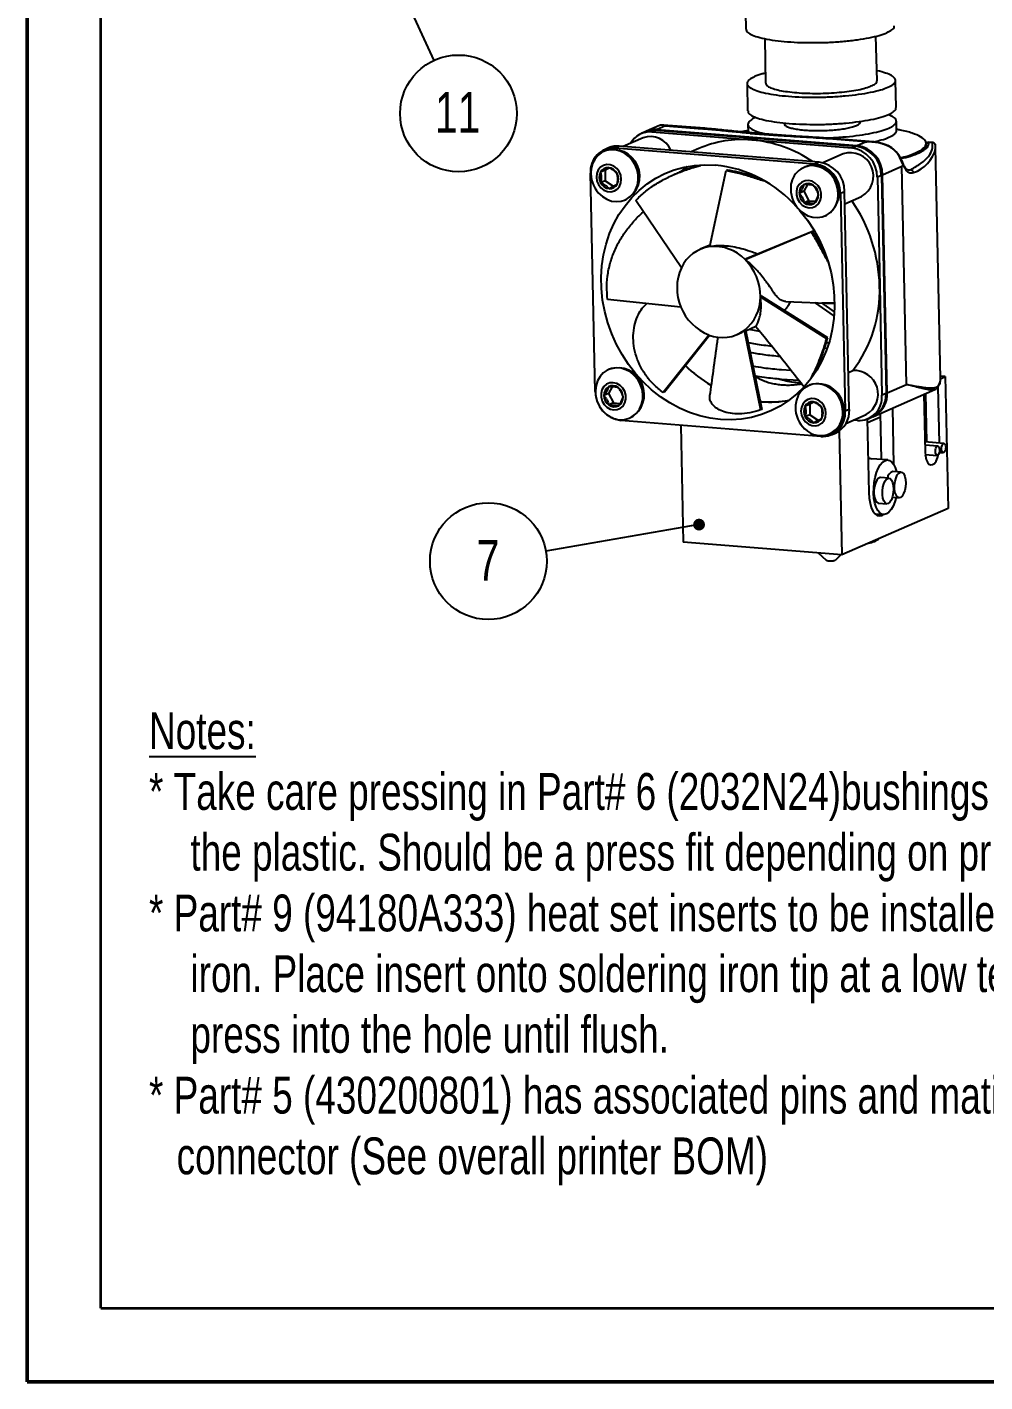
# Model space of a CAD drawing. Header units: millimetres. Extents: x 0 to 279, y 0 to 216.
# Drawn here: x 0 to 82.6, y 0 to 116.7 of the extents above; entities that cross this region are included whole.
import ezdxf

# ---------------------------------------------------------------- set-up
doc = ezdxf.new("R2010")
doc.units = ezdxf.units.MM
doc.layers.add('PAGE_BORDER', color=7, linetype='Continuous')
doc.layers.add('TITLE_BLOCK_BORDER', color=7, linetype='Continuous')
doc.styles.add('SLDTEXTSTYLE0', font='TXT', dxfattribs={"width": 0.75})
doc.dimstyles.new('SLDDIMSTYLE0', dxfattribs={"dimtxt": 0.18, "dimasz": 1.016, "dimexe": 0, "dimexo": 0.0625, "dimgap": 0, "dimtad": 0, "dimtih": 1, "dimtoh": 1, "dimdec": 0, "dimrnd": 1e-09, "dimzin": 0, "dimdsep": 46, "dimtxsty": 'Standard', "dimblk1": 'DOT', "dimblk2": 'DOT', "dimsah": 1, "dimcen": 0.09, "dimadec": 0, "dimazin": 0, "dimtfac": 1.016, "dimtdec": 0, "dimtofl": 0, "dimtmove": 0, "dimatfit": 3, "dimldrblk": 'DOT', "dimfxl": 1, "dimfrac": 2, "dimtolj": 1, "dimtzin": 0, "dimarcsym": 0})
doc.dimstyles.new('SLDDIMSTYLE1', dxfattribs={"dimtxt": 0.18, "dimasz": 3.302, "dimexe": 0, "dimexo": 0.0625, "dimgap": 0, "dimtad": 0, "dimtih": 1, "dimtoh": 1, "dimdec": 0, "dimrnd": 1e-09, "dimzin": 0, "dimdsep": 46, "dimtxsty": 'Standard', "dimsah": 1, "dimcen": 0.09, "dimadec": 0, "dimazin": 0, "dimtfac": 3.302, "dimtdec": 0, "dimtofl": 0, "dimtmove": 0, "dimatfit": 3, "dimfxl": 1, "dimfrac": 2, "dimtolj": 1, "dimtzin": 0, "dimarcsym": 0})

# ---------------------------------------------------------------- blocks, each defined once
blk = doc.blocks.new('SW_NOTE_51')
at = {"layer": 'TITLE_BLOCK_BORDER', "color": 0, "char_height": 3.175, "attachment_point": 1, "style": 'SLDTEXTSTYLE0'}
for s, insert in [('\\LNotes:', (0, 4.09)), ('* Take care pressing in Part# 6 (2032N24)bushings to avoid cracking', (0, -1.14)), ('the plastic. Should be a press fit depending on printed tolerance.', (3.57, -6.37)), ('* Part# 9 (94180A333) heat set inserts to be installed with a soldering', (0, -11.61)), ('iron. Place insert onto soldering iron tip at a low temp and slowely', (3.57, -16.84)), ('press into the hole until flush.', (3.57, -22.07)), ('* Part# 5 (430200801) has associated pins and mating', (0, -27.31)), ('connector (See overall printer BOM)', (2.38, -32.54))]:
    blk.add_mtext(s, dxfattribs=dict(at, insert=insert))
blk = doc.blocks.new('SW_NOTE_58')
at = {"layer": 'TITLE_BLOCK_BORDER', "color": 0}
blk.add_circle((2.11, -4.57), 5.03, dxfattribs=at)
at = {"layer": 'TITLE_BLOCK_BORDER', "color": 0, "insert": (2.04, -2.74), "char_height": 3.5, "attachment_point": 2, "style": 'SLDTEXTSTYLE0'}
blk.add_mtext('11', dxfattribs=at)
blk = doc.blocks.new('SW_NOTE_59')
at = {"layer": 'TITLE_BLOCK_BORDER', "color": 0}
blk.add_circle((-4.96, -0.86), 5.03, dxfattribs=at)
at = {"layer": 'TITLE_BLOCK_BORDER', "color": 0, "insert": (-4.99, 0.96), "char_height": 3.5, "attachment_point": 2, "style": 'SLDTEXTSTYLE0'}
blk.add_mtext('7', dxfattribs=at)
blk = doc.blocks.new('_DOT')
at = {"color": 0, "linetype": 'ByBlock', "lineweight": -2}
blk.add_line((-0.5, 0), (-1, 0), dxfattribs=at)
at = {"color": 0, "linetype": 'ByBlock', "const_width": 0.5}
blk.add_lwpolyline([(-0.25, 0, 1), (0.25, 0, 1)], format="xyb", close=True, dxfattribs=at)

msp = doc.modelspace()

# ---------------------------------------------------------------- linework, layer by layer
at = {"color": 7, "linetype": 'Continuous', "lineweight": 50}
for q in [(0, 215.9), (279.4, 0)]:
    msp.add_line((0, 0), q, dxfattribs=at)
at = {"color": 7, "linetype": 'Continuous', "lineweight": 25}
for p, q in [((61.9, 119.46), (61.96, 116.56)), ((63.58, 115.73), (63.66, 111.9)), ((73.26, 112.1), (73.17, 115.94)), ((74.91, 109.79), (74.86, 112.13)), ((62.06, 111.86), (62.11, 109.51)), ((71.81, 108.55), (71.81, 108.6)), ((74.95, 107.83), (74.93, 108.61)), ((53.29, 107.7), (52.93, 107.55)), ((53.42, 107.76), (53.25, 107.65)), ((53.39, 107.75), (53.34, 107.72)), ((54.52, 108.24), (53.39, 107.75)), ((54.2, 107.85), (53.84, 107.7)), ((53.84, 107.7), (62.46, 107.01)), ((54.2, 107.85), (71.43, 106.48)), ((55.03, 108.21), (54.3, 107.9)), ((54.3, 107.9), (71.54, 106.52)), ((58.43, 108.01), (54.83, 108.29)), ((55.03, 108.21), (58.18, 107.96)), ((58.42, 107.98), (58.45, 107.99)), ((62.14, 107.81), (61.52, 107.7)), ((62.13, 108.34), (62.15, 107.64)), ((62.32, 107.57), (64.73, 107.38)), ((65, 107.42), (62.54, 107.62)), ((64.97, 107.4), (65.05, 107.41)), ((65.25, 108.47), (65.25, 108.41)), ((50.12, 106.32), (49.77, 106.16)), ((51.03, 106.47), (50.68, 106.31)), ((50.68, 106.31), (67.91, 104.94)), ((59.65, 105.78), (51.03, 106.47)), ((53.09, 107.18), (51.39, 106.44)), ((57.91, 106.26), (57.24, 105.97)), ((62.46, 107.01), (71.08, 106.32)), ((72.27, 106.84), (69.11, 107.09)), ((72.95, 106.85), (69.34, 107.13)), ((71.08, 106.32), (71.43, 106.48)), ((71.54, 106.52), (72.27, 106.84)), ((73.45, 106.76), (73, 106.84)), ((73.58, 106.73), (73.45, 106.76)), ((77.5, 106.47), (77.49, 106.71)), ((78.05, 106.77), (77.72, 106.79)), ((77.72, 106.79), (77.74, 106.79)), ((78.07, 106.77), (77.74, 106.8)), ((78.05, 106.77), (78.07, 106.77)), ((78.31, 106.27), (78.29, 106.54)), ((78.74, 86.45), (78.31, 106.34)), ((49.81, 106.05), (49.73, 106.02)), ((68.27, 105.09), (59.65, 105.78)), ((68.27, 105.09), (67.91, 104.94)), ((70.33, 105.81), (68.58, 105.04)), ((75.51, 104.85), (75.23, 105.5)), ((77.4, 106.21), (77.34, 106.16)), ((48.97, 85.34), (48.57, 104.14)), ((49.82, 104.4), (49.42, 104.22)), ((50.17, 104.59), (49.82, 104.4)), ((49.82, 104.4), (49.84, 103.49)), ((55.87, 104.06), (55.75, 104.01)), ((56.41, 104.32), (56.91, 104.71)), ((58.86, 97.81), (60.27, 104.37)), ((60.38, 104.41), (60.27, 104.37)), ((60.39, 104.41), (60.38, 104.41)), ((62.17, 104.17), (62.21, 103.98)), ((67.05, 104.68), (66.96, 104.64)), ((73.64, 103.95), (73.29, 103.8)), ((73.64, 103.95), (74.04, 85.16)), ((73.74, 104), (75.41, 104.73)), ((74.14, 85.21), (73.74, 104)), ((75.51, 104.84), (75.41, 104.73)), ((75.8, 85.94), (75.41, 104.73)), ((75.52, 104.95), (75.52, 104.95)), ((49.84, 103.49), (49.44, 103.32)), ((49.84, 103.49), (50.57, 102.98)), ((67.26, 103.15), (66.96, 102.58)), ((73.29, 103.8), (73.49, 94.41)), ((51.55, 101.84), (51.64, 101.87)), ((56.4, 95.98), (52.46, 101.79)), ((66.96, 102.58), (66.55, 102.4)), ((66.96, 102.58), (67.39, 101.76)), ((67.39, 101.76), (66.99, 101.59)), ((67.39, 101.76), (67.94, 101.72)), ((70.12, 102.42), (70.47, 102.57)), ((70.12, 102.42), (70.52, 83.63)), ((70.67, 93.18), (70.47, 102.57)), ((70.49, 101.51), (71.93, 102.14)), ((68.79, 100.46), (68.88, 100.5)), ((67.71, 99.1), (67.81, 99.25)), ((61.89, 96.7), (67.59, 99.08)), ((67.7, 99.12), (61.99, 96.75)), ((67.7, 99.12), (67.59, 99.08)), ((67.7, 99.12), (67.7, 99.12)), ((68.02, 98.82), (67.87, 98.82)), ((58.65, 97.85), (58.01, 97.58)), ((58.88, 97.94), (58.65, 97.85)), ((68.33, 98.04), (68.42, 98.04)), ((68.48, 97.88), (68.41, 97.88)), ((61.89, 96.7), (61.99, 96.75)), ((63.21, 93.49), (63.31, 93.54)), ((63.21, 93.49), (68.9, 89.9)), ((69.01, 89.94), (63.31, 93.54)), ((73.49, 94.41), (73.68, 85.01)), ((56.36, 92.6), (50.03, 93.27)), ((65.41, 93.09), (69.58, 92.92)), ((67.87, 92.99), (69.56, 91.81)), ((68.47, 92.97), (69.58, 92.19)), ((69.58, 92.98), (68.5, 92.95)), ((70.87, 83.78), (70.67, 93.18)), ((58.78, 90.2), (54.82, 85.24)), ((54.93, 85.29), (58.83, 90.18)), ((61.22, 90.25), (61.36, 90.31)), ((61.82, 90.6), (61.93, 90.64)), ((61.82, 90.6), (63.22, 83.74)), ((61.93, 90.64), (63.32, 83.79)), ((61.94, 90.56), (62.82, 90.95)), ((62.22, 90.69), (63.14, 90.53)), ((69.01, 89.94), (68.9, 89.9)), ((69.01, 89.94), (69.01, 89.94)), ((68.95, 89.05), (68.73, 89.04)), ((69.1, 89.46), (68.9, 89.6)), ((64.93, 88.36), (64.89, 88.38)), ((68.45, 87.96), (68.32, 87.96)), ((68.48, 88.25), (68.59, 88.25)), ((50.21, 87.26), (50.12, 87.22)), ((65.87, 87.14), (65.02, 87.19)), ((65.04, 86.4), (66.52, 86.32)), ((67.99, 87.08), (67.93, 87.08)), ((70.8, 86.97), (71.19, 87.13)), ((79.14, 86.61), (78.73, 86.64)), ((78.74, 86.43), (79.14, 86.61)), ((79.14, 86.61), (79.38, 75.26)), ((50.42, 85.73), (50.12, 85.16)), ((54.93, 85.29), (54.82, 85.24)), ((67.45, 85.89), (67.36, 85.85)), ((72.95, 83.18), (78.24, 85.49)), ((74.14, 85.21), (75.8, 85.94)), ((78.64, 80.88), (78.53, 85.72)), ((50.12, 85.16), (49.71, 84.98)), ((50.12, 85.16), (50.55, 84.35)), ((50.55, 84.35), (50.15, 84.17)), ((50.55, 84.35), (51.1, 84.3)), ((63.3, 84.46), (63.19, 84.47)), ((67.46, 84.23), (67.05, 84.05)), ((67.81, 84.42), (67.46, 84.23)), ((67.46, 84.23), (67.48, 83.33)), ((74.04, 85.16), (73.68, 85.01)), ((77.3, 85.09), (77.41, 80.13)), ((77.38, 84.82), (77.31, 84.91)), ((77.31, 84.79), (77.38, 84.82)), ((77.46, 81.02), (77.38, 84.82)), ((77.56, 80.97), (77.47, 85.16)), ((51.95, 83.04), (52.04, 83.08)), ((63.32, 83.79), (63.22, 83.74)), ((67.48, 83.33), (67.07, 83.15)), ((67.48, 83.33), (68.21, 82.82)), ((70.87, 83.78), (70.52, 83.63)), ((70.58, 82.58), (72.33, 83.35)), ((72.42, 82.95), (72.55, 76.62)), ((72.43, 82.66), (73.56, 83.15)), ((72.49, 82.98), (72.84, 83.14)), ((72.89, 83.16), (73.18, 83.3)), ((73.64, 79.47), (73.55, 83.45)), ((74.72, 79), (74.62, 83.91)), ((68.41, 81.45), (51.17, 82.82)), ((56.35, 82.41), (56.56, 72.35)), ((69.19, 81.67), (69.27, 81.71)), ((69.32, 81.6), (69.67, 81.75)), ((70, 81.93), (70.22, 71.26)), ((71.58, 82.83), (71.22, 82.86)), ((77.38, 81.33), (77.46, 81.02)), ((79.03, 80.85), (77.39, 80.98)), ((78.5, 80.62), (77.4, 80.71)), ((74.19, 79.43), (72.76, 79.54)), ((77.42, 79.91), (78.44, 79.82)), ((77.44, 79.8), (77.47, 79.9)), ((78.63, 80.08), (78.97, 80.06)), ((75.34, 78.37), (74.62, 78.43)), ((74.29, 77.85), (73.57, 77.91)), ((74.58, 76.23), (75.16, 76.18)), ((79.38, 75.26), (70.22, 71.26)), ((73.11, 74.78), (73.82, 74.72)), ((73.39, 75.72), (74.11, 75.66)), ((70.22, 71.26), (56.56, 72.35)), ((68.2, 71.42), (68.89, 70.79)), ((69.67, 70.81), (70.13, 71.27))]:
    msp.add_line(p, q, dxfattribs=at)
at = {"color": 8, "linetype": 'Continuous', "lineweight": 25}
for p, q in [((58.18, 107.96), (58.42, 107.98)), ((58.45, 107.99), (58.5, 107.99)), ((62.15, 107.72), (61.93, 107.66)), ((62.56, 107.59), (62.32, 107.57)), ((64.73, 107.38), (64.97, 107.4)), ((69.35, 107.11), (69.11, 107.09)), ((75.86, 104.45), (76.17, 104.43))]:
    msp.add_line(p, q, dxfattribs=at)
at = {"color": 8, "linetype": 'Continuous', "lineweight": 25, "flags": 128}
msp.add_lwpolyline([(77.5, 106.47), (77.48, 106.35), (77.42, 106.22)], dxfattribs=at)
at = {"color": 7, "linetype": 'Continuous', "lineweight": 25, "flags": 128}
for points in [[(49.42, 102.27), (49.6, 102.12), (49.97, 101.89), (50.38, 101.74), (50.79, 101.69), (51.2, 101.72), (51.58, 101.85), (51.93, 102.06), (52.22, 102.35), (52.45, 102.7), (52.61, 103.1), (52.68, 103.54), (52.67, 103.99), (52.58, 104.44), (52.41, 104.87), (52.16, 105.26), (51.86, 105.59), (51.5, 105.86), (51.11, 106.05), (50.7, 106.15), (50.28, 106.16), (49.88, 106.08), (49.52, 105.91), (49.2, 105.66), (48.93, 105.33), (48.74, 104.96), (48.63, 104.54), (48.59, 104.15)], [(49.07, 103.8), (49.12, 103.46), (49.25, 103.15), (49.46, 102.88), (49.72, 102.68), (50.02, 102.56), (50.32, 102.54), (50.62, 102.61), (50.87, 102.77), (51.07, 103), (51.19, 103.3), (51.22, 103.62), (51.17, 103.96), (51.04, 104.27), (50.83, 104.54), (50.57, 104.74), (50.27, 104.86), (49.97, 104.89), (49.68, 104.81), (49.42, 104.65), (49.23, 104.42), (49.11, 104.12), (49.07, 103.8)], [(66.56, 100.98), (66.65, 100.88), (67.26, 100.09), (67.81, 99.25), (68.29, 98.37), (68.7, 97.45), (69.04, 96.51), (69.3, 95.54), (69.48, 94.56), (69.58, 93.57), (69.6, 92.59), (69.54, 91.61), (69.4, 90.66), (69.18, 89.73), (68.88, 88.83), (68.51, 87.98), (68.06, 87.17), (67.55, 86.42), (66.97, 85.73), (66.33, 85.1), (65.64, 84.54), (64.9, 84.06), (64.12, 83.66), (63.29, 83.34), (62.44, 83.1), (61.57, 82.95), (60.68, 82.89), (59.78, 82.92), (58.87, 83.03), (57.98, 83.24), (57.09, 83.53), (56.23, 83.9), (55.39, 84.35), (54.59, 84.88), (53.82, 85.48), (53.1, 86.15), (52.44, 86.89), (51.83, 87.67), (51.28, 88.51), (50.8, 89.39), (50.39, 90.31), (50.05, 91.26), (49.79, 92.22), (49.61, 93.2), (49.51, 94.19), (49.49, 95.17), (49.55, 96.15), (49.69, 97.1), (49.91, 98.03), (50.21, 98.93), (50.58, 99.78), (51.02, 100.59), (51.54, 101.34), (52.12, 102.04), (52.75, 102.66), (53.45, 103.22), (54.19, 103.7), (54.97, 104.11), (55.79, 104.43), (56.65, 104.66), (57.52, 104.81), (58.41, 104.87), (59.31, 104.84), (59.31, 104.84)], [(56.91, 104.71), (56.84, 104.66), (56.4, 104.31)], [(66.65, 100.89), (66.92, 100.68), (67.31, 100.47), (67.72, 100.35), (68.13, 100.31), (68.53, 100.37), (68.91, 100.52), (69.25, 100.75), (69.52, 101.06), (69.74, 101.42), (69.87, 101.83), (69.92, 102.27), (69.89, 102.73), (69.78, 103.17), (69.59, 103.59), (69.33, 103.97), (69.01, 104.29), (68.64, 104.54), (68.24, 104.7), (67.83, 104.78), (67.83, 104.78)], [(67.36, 103.51), (67.06, 103.49), (66.78, 103.37), (66.55, 103.17), (66.39, 102.9), (66.31, 102.59), (66.32, 102.25), (66.41, 101.93), (66.59, 101.63), (66.82, 101.39), (67.1, 101.23), (67.41, 101.16), (67.71, 101.18), (67.99, 101.3), (68.21, 101.5), (68.37, 101.77), (68.45, 102.08), (68.45, 102.42), (68.35, 102.75), (68.18, 103.04), (67.94, 103.28), (67.66, 103.44), (67.36, 103.51)], [(51.08, 82.9), (51.5, 82.92), (51.89, 83.02), (52.25, 83.21), (52.55, 83.48), (52.8, 83.82), (52.97, 84.21), (53.07, 84.63), (53.08, 85.08), (53.01, 85.54), (52.85, 85.97), (52.63, 86.37), (52.33, 86.72), (51.99, 87.01), (51.61, 87.21), (51.2, 87.34), (50.78, 87.37), (50.38, 87.31), (50, 87.16), (49.67, 86.93), (49.39, 86.63), (49.18, 86.26), (49.04, 85.85), (48.99, 85.41), (48.99, 85.36)], [(50.57, 83.74), (50.87, 83.77), (51.15, 83.88), (51.37, 84.08), (51.53, 84.35), (51.61, 84.67), (51.61, 85), (51.51, 85.33), (51.34, 85.62), (51.11, 85.86), (50.82, 86.02), (50.52, 86.09), (50.22, 86.07), (49.94, 85.95), (49.71, 85.75), (49.55, 85.48), (49.47, 85.17), (49.48, 84.84), (49.57, 84.51), (49.75, 84.21), (49.98, 83.98), (50.26, 83.82), (50.57, 83.74)], [(70.32, 83.6), (70.27, 84.05), (70.14, 84.49), (69.93, 84.9), (69.65, 85.26), (69.32, 85.57), (68.94, 85.8), (68.54, 85.94), (68.12, 86), (67.72, 85.96), (67.33, 85.83), (66.98, 85.62), (66.69, 85.34), (66.46, 84.99), (66.31, 84.58), (66.23, 84.15), (66.23, 83.99)], [(68.86, 83.46), (68.81, 83.79), (68.67, 84.11), (68.47, 84.37), (68.21, 84.58), (67.91, 84.69), (67.6, 84.72), (67.31, 84.65), (67.06, 84.49), (66.86, 84.25), (66.74, 83.96), (66.7, 83.63), (66.75, 83.3), (66.89, 82.98), (67.09, 82.71), (67.36, 82.51), (67.65, 82.39), (67.96, 82.37), (68.25, 82.44), (68.51, 82.6), (68.7, 82.84), (68.82, 83.13), (68.86, 83.46)], [(78.65, 80.3), (78.64, 80.14), (78.6, 80), (78.55, 79.89), (78.48, 79.83), (78.41, 79.83), (78.35, 79.89), (78.31, 80), (78.3, 80.15), (78.31, 80.3), (78.34, 80.45), (78.4, 80.55), (78.46, 80.61), (78.53, 80.61), (78.59, 80.55), (78.63, 80.44), (78.65, 80.3)], [(79.18, 80.53), (79.17, 80.38), (79.13, 80.23), (79.08, 80.12), (79.01, 80.06), (78.94, 80.06), (78.88, 80.12), (78.84, 80.23), (78.82, 80.38), (78.83, 80.53), (78.87, 80.68), (78.93, 80.79), (78.99, 80.85), (79.06, 80.85), (79.12, 80.79), (79.16, 80.68), (79.18, 80.53)], [(73.93, 79.37), (74.14, 79.43), (74.33, 79.39), (74.52, 79.27), (74.69, 79.06), (74.83, 78.78), (74.94, 78.43), (74.94, 78.41)], [(77.41, 80.13), (77.44, 79.78), (77.51, 79.48), (77.61, 79.24), (77.74, 79.07), (77.89, 79), (78.05, 79.03), (78.21, 79.14), (78.36, 79.34), (78.48, 79.62), (78.57, 79.93)], [(74.91, 76.2), (74.79, 75.81), (74.65, 75.45), (74.47, 75.15), (74.28, 74.92), (74.08, 74.78), (73.88, 74.72), (73.68, 74.76), (73.49, 74.88), (73.33, 75.09), (73.19, 75.37), (73.08, 75.72), (73, 76.12), (72.97, 76.56), (72.98, 77.02), (73.02, 77.48), (73.1, 77.93), (73.22, 78.34), (73.37, 78.7), (73.54, 79), (73.73, 79.23), (73.93, 79.37), (73.93, 79.37)], [(75.29, 76.21), (75.14, 76.18), (75.01, 76.26), (74.9, 76.42), (74.81, 76.66), (74.77, 76.96), (74.77, 77.28), (74.82, 77.61), (74.9, 77.9), (75.01, 78.14), (75.15, 78.3), (75.29, 78.37), (75.43, 78.35), (75.56, 78.23), (75.65, 78.02), (75.72, 77.75), (75.74, 77.44), (75.71, 77.11), (75.65, 76.8), (75.55, 76.53), (75.43, 76.32), (75.29, 76.21)], [(73.57, 77.91), (73.52, 77.91), (73.37, 77.84), (73.24, 77.68), (73.13, 77.44), (73.04, 77.14), (73, 76.82), (73, 76.5), (73.04, 76.2), (73.12, 75.96), (73.24, 75.8), (73.37, 75.72), (73.39, 75.72)], [(74.23, 75.69), (74.09, 75.66), (73.95, 75.74), (73.84, 75.9), (73.76, 76.14), (73.72, 76.44), (73.72, 76.76), (73.76, 77.09), (73.84, 77.38), (73.96, 77.62), (74.09, 77.78), (74.24, 77.85), (74.38, 77.83), (74.5, 77.7), (74.6, 77.5), (74.66, 77.23), (74.68, 76.92), (74.66, 76.59), (74.6, 76.28), (74.5, 76.01), (74.37, 75.8), (74.23, 75.69)], [(72.55, 76.62), (72.59, 76.15), (72.66, 75.72), (72.77, 75.34), (72.91, 75.03), (73.09, 74.8), (73.28, 74.66), (73.49, 74.61), (73.71, 74.66), (73.82, 74.72)]]:
    msp.add_lwpolyline(points, dxfattribs=at)
at = {"color": 7, "linetype": 'Continuous', "lineweight": 25}
for centre, radius, start, end in [((53.69, 105.8), 1.9, 85.4767, 151.2974), ((54.04, 105.97), 1.89, 85.1567, 113.5028), ((50.57, 104.31), 2.01, 87.0824, 184.8492), ((50.87, 104.59), 1.89, 85.1567, 113.5028), ((53.72, 105.39), 1.9, 22.3281, 109.3197), ((61.67, 97.59), 9.45, 85.1941, 113.4655), ((61.5, 96.07), 10.98, 55.6574, 84.9465), ((70.74, 103.8), 2.54, 0.019, 82.3178), ((71.09, 103.95), 2.54, 0.019, 82.3178), ((71.2, 104), 2.54, 0.019, 82.3178), ((50.52, 103.88), 2.29, 299.1557, 108.042), ((67.93, 102.57), 2.54, 0.019, 82.3178), ((70.95, 103.89), 2.01, 299.2928, 107.9048), ((51.13, 104.14), 2.54, 179.6962, 181.2128), ((51.13, 104.14), 2.54, 181.2128, 227.5015), ((50.29, 103.79), 0.975, 153.5901, 208.8355), ((50.07, 103.89), 0.729, 85.3211, 152.9213), ((50.02, 103.69), 0.929, 26.4387, 83.5879), ((50, 103.63), 0.975, 333.5901, 28.8355), ((58.23, 94.09), 10.8, 41.1712, 84.265), ((67.73, 102.88), 1.91, 87.108, 183.0003), ((67.77, 103.04), 1.79, 85.1504, 113.5091), ((67.57, 102.42), 2.54, 0.019, 82.3178), ((67.71, 102.51), 2.32, 300.184, 84.8688), ((50.27, 103.73), 0.929, 206.4387, 263.5879), ((50.22, 103.53), 0.729, 265.3211, 332.9213), ((68.37, 102.77), 2.54, 179.6962, 227.5015), ((67.37, 102.45), 0.822, 120.9402, 183.1373), ((67.31, 102.46), 0.779, 53.1567, 117.7221), ((67.18, 102.25), 1.03, 1.2896, 54.4174), ((67.59, 102.42), 1.03, 181.2896, 234.4174), ((67.45, 102.21), 0.779, 233.1567, 297.7221), ((67.39, 102.22), 0.822, 300.9402, 3.1373), ((59.96, 94.07), 13.53, 1.4379, 34.7033), ((59.29, 94.66), 3.18, 97.8101, 155.3823), ((59.24, 94.16), 3.67, 43.8018, 95.9746), ((60.22, 94.25), 4.2, 155.6108, 203.1913), ((58.71, 93.52), 4.5, 359.6715, 45.0507), ((59.6, 93.44), 3.61, 308.0213, 0.8347), ((62.11, 94), 11.38, 322.8804, 2.0234), ((60.31, 94.17), 4.25, 201.6305, 248.7871), ((62.79, 94.61), 3.39, 316.9539, 332.825), ((59.93, 93.19), 3.21, 248.8137, 306.0496), ((64.86, 95.8), 11.56, 225.2381, 239.2338), ((64.82, 95.75), 11.5, 225.3661, 239.2558), ((50.91, 85.08), 2.29, 299.5442, 107.6535), ((71.32, 85.11), 2.03, 299.7989, 93.8236), ((77.51, 86.42), 1.23, 343.222, 1.0634), ((51.51, 85.35), 2.54, 180.019, 262.3178), ((51.53, 85.35), 2.54, 179.6962, 181.2128), ((51.53, 85.35), 2.54, 181.2128, 227.5015), ((50.54, 85.03), 0.822, 120.9402, 183.1373), ((50.47, 85.05), 0.779, 53.1567, 117.7221), ((50.34, 84.83), 1.03, 1.2896, 54.4174), ((68.14, 83.73), 2.27, 357.6349, 107.8156), ((50.75, 85.01), 1.03, 181.2896, 234.4174), ((50.61, 84.79), 0.779, 233.1567, 297.7221), ((50.55, 84.81), 0.822, 300.9402, 3.1373), ((64.02, 93.44), 9.01, 264.6543, 280.7253), ((64.03, 93.42), 9, 265.3459, 280.7306), ((67.93, 83.62), 0.975, 153.5901, 208.8355), ((67.7, 83.72), 0.729, 85.3211, 152.9213), ((67.66, 83.52), 0.929, 26.4387, 83.5879), ((71.68, 84.84), 2.01, 267.0824, 4.8492), ((71.93, 85.04), 2.11, 295.536, 3.4805), ((51.29, 85.06), 2.17, 226.9113, 264.4419), ((68.76, 83.97), 2.54, 179.6962, 227.5015), ((68.41, 83.44), 1.91, 224.495, 4.5864), ((67.9, 83.56), 0.929, 206.4387, 263.5879), ((67.86, 83.37), 0.729, 265.3211, 332.9213), ((68.51, 83.46), 2.01, 267.0824, 4.8492), ((67.64, 83.47), 0.975, 333.5901, 28.8355), ((68.42, 83.51), 2, 295.4721, 3.5444), ((68.77, 83.65), 2.11, 295.536, 3.4805), ((74.83, 77.78), 0.684, 107.4834, 172.8291), ((72.18, 74.37), 2.13, 279.3587, 307.8398)]:
    msp.add_arc(centre, radius, start, end, dxfattribs=at)
at = {"color": 8, "linetype": 'Continuous', "lineweight": 25}
for centre, radius, start, end in [((54.14, 106.02), 1.89, 85.1567, 113.5028), ((54.36, 107.79), 0.124, 118.7736, 152.0654), ((71.6, 106.41), 0.124, 118.8115, 152.3597), ((75.49, 106.94), 2.9, 288.2288, 346.6625), ((77.73, 106.55), 0.243, 91.5395, 155.2512), ((73.59, 104.42), 0.446, 275.8379, 289.8512), ((72.01, 85.09), 2.13, 303.1667, 3.2571), ((73.99, 85.63), 0.446, 275.8465, 289.8525)]:
    msp.add_arc(centre, radius, start, end, dxfattribs=at)
at = {"color": 7, "linetype": 'Continuous', "lineweight": 25}
for points, knots in [([(61.99, 116.56), (61.99, 116.51), (61.99, 116.36), (62.27, 116.15), (62.79, 115.92), (63.53, 115.73), (64.45, 115.57), (65.52, 115.46), (66.71, 115.39), (67.95, 115.38), (69.21, 115.41), (70.44, 115.49), (71.59, 115.63), (72.62, 115.8), (73.48, 116), (74.14, 116.24), (74.57, 116.49), (74.77, 116.69), (74.74, 116.8), (74.73, 116.83)], [0, 0, 0, 0, 0.0411006, 0.1036006, 0.1661006, 0.2286006, 0.2911006, 0.3536006, 0.4161006, 0.4786006, 0.5411006, 0.6036006, 0.6661006, 0.7286006, 0.7911006, 0.8536006, 0.9161006, 0.9786006, 1, 1, 1, 1]), ([(63.64, 112.75), (63.55, 112.73), (63.16, 112.64), (62.68, 112.46), (62.23, 112.21), (62.03, 111.95), (62.07, 111.69), (62.36, 111.45), (62.89, 111.23), (63.63, 111.03), (64.55, 110.87), (65.62, 110.76), (66.81, 110.69), (68.05, 110.68), (69.31, 110.71), (70.54, 110.8), (71.69, 110.93), (72.72, 111.1), (73.58, 111.3), (74.24, 111.54), (74.68, 111.79), (74.88, 112.05), (74.84, 112.3), (74.55, 112.55), (74.01, 112.77), (73.56, 112.91), (73.24, 112.96), (73.24, 112.96)], [0, 0, 0, 0, 0.013482, 0.056334, 0.099187, 0.142039, 0.184892, 0.227744, 0.270596, 0.313449, 0.356301, 0.399154, 0.442006, 0.484859, 0.527711, 0.570563, 0.613416, 0.656268, 0.699121, 0.741973, 0.784826, 0.827678, 0.87053, 0.913383, 0.956235, 0.999088, 1, 1, 1, 1]), ([(63.68, 111.9), (63.68, 111.86), (63.68, 111.75), (63.89, 111.59), (64.28, 111.42), (64.83, 111.27), (65.53, 111.16), (66.33, 111.07), (67.22, 111.02), (68.15, 111.01), (69.1, 111.03), (70.02, 111.1), (70.88, 111.2), (71.65, 111.32), (72.3, 111.48), (72.8, 111.65), (73.12, 111.84), (73.27, 111.99), (73.24, 112.08), (73.24, 112.1)], [0, 0, 0, 0, 0.041101, 0.103601, 0.166101, 0.228601, 0.291101, 0.353601, 0.416101, 0.478601, 0.541101, 0.603601, 0.666101, 0.728601, 0.791101, 0.853601, 0.916101, 0.978601, 1, 1, 1, 1]), ([(62.14, 109.51), (62.14, 109.46), (62.14, 109.32), (62.42, 109.1), (62.94, 108.88), (63.68, 108.68), (64.6, 108.53), (65.67, 108.41), (66.86, 108.35), (68.1, 108.33), (69.36, 108.36), (70.59, 108.45), (71.74, 108.58), (72.77, 108.75), (73.63, 108.96), (74.29, 109.19), (74.72, 109.44), (74.92, 109.64), (74.89, 109.76), (74.88, 109.78)], [0, 0, 0, 0, 0.0411006, 0.1036006, 0.1661006, 0.2286006, 0.2911006, 0.3536006, 0.4161006, 0.4786006, 0.5411006, 0.6036006, 0.6661006, 0.7286006, 0.7911006, 0.8536006, 0.9161006, 0.9786006, 1, 1, 1, 1]), ([(62.82, 108.95), (62.81, 108.94), (62.58, 108.86), (62.32, 108.68), (62.1, 108.43), (62.15, 108.17), (62.44, 107.93), (62.95, 107.7), (63.45, 107.58), (63.7, 107.52)], [0, 0, 0, 0, 0.009117, 0.175512, 0.341906, 0.5083, 0.674695, 0.841089, 1, 1, 1, 1]), ([(68.66, 107.18), (68.9, 107.18), (69.56, 107.2), (70.62, 107.28), (71.77, 107.4), (72.79, 107.58), (73.65, 107.78), (74.31, 108.01), (74.76, 108.26), (74.96, 108.52), (74.91, 108.78), (74.67, 109), (74.35, 109.13), (74.22, 109.18)], [0, 0, 0, 0, 0.056062, 0.153284, 0.250506, 0.347728, 0.44495, 0.542172, 0.639394, 0.736616, 0.833838, 0.93106, 1, 1, 1, 1]), ([(55.03, 108.21), (54.99, 108.23), (54.93, 108.26), (54.84, 108.28), (54.76, 108.29), (54.68, 108.29), (54.6, 108.27), (54.54, 108.25), (54.52, 108.24)], [0, 0, 0, 0, 0.200113, 0.373366, 0.519759, 0.639293, 0.872072, 1, 1, 1, 1]), ([(54.75, 108.29), (54.76, 108.29), (54.79, 108.3), (54.82, 108.29), (54.83, 108.29)], [0, 0, 0, 0, 0.496081, 1, 1, 1, 1]), ([(62.32, 107.57), (62.09, 107.59), (61.63, 107.63), (60.94, 107.69), (60.24, 107.76), (59.54, 107.84), (58.86, 107.9), (58.4, 107.94), (58.18, 107.96)], [0, 0, 0, 0, 0.162381, 0.325501, 0.499992, 0.67396, 0.842077, 1, 1, 1, 1]), ([(62.63, 107.6), (62.17, 107.64), (61.24, 107.72), (59.88, 107.87), (58.93, 107.96), (58.45, 108)], [0, 0, 0, 0, 0.323805, 0.655319, 1, 1, 1, 1]), ([(69.39, 107.13), (68.89, 107.16), (67.91, 107.23), (66.44, 107.31), (65.51, 107.37), (65.05, 107.41)], [0, 0, 0, 0, 0.344731, 0.676232, 1, 1, 1, 1]), ([(65.27, 108.42), (65.27, 108.38), (65.27, 108.31), (65.41, 108.19), (65.68, 108.08), (66.06, 107.98), (66.53, 107.9), (66.9, 107.86), (67.09, 107.84)], [0, 0, 0, 0, 0.1271633, 0.3017306, 0.476298, 0.6508653, 0.8254327, 1, 1, 1, 1]), ([(67.09, 107.84), (67.29, 107.83), (67.68, 107.81), (68.32, 107.8), (68.97, 107.82), (69.6, 107.86), (70.19, 107.93), (70.71, 108.01), (71.15, 108.12), (71.5, 108.24), (71.72, 108.37), (71.82, 108.47), (71.8, 108.54), (71.8, 108.55)], [0, 0, 0, 0, 0.096031, 0.192063, 0.288094, 0.384125, 0.480157, 0.576188, 0.67222, 0.768251, 0.864282, 0.960314, 1, 1, 1, 1]), ([(73.1, 106.87), (73.28, 106.92), (73.76, 107.02), (74.33, 107.23), (74.76, 107.48), (74.96, 107.68), (74.93, 107.8), (74.92, 107.83)], [0, 0, 0, 0, 0.157824, 0.409793, 0.661761, 0.913729, 1, 1, 1, 1]), ([(75.28, 105.47), (75.41, 105.5), (75.95, 105.62), (76.62, 105.88), (77.25, 106.22), (77.53, 106.58), (77.47, 106.94), (77.07, 107.28), (76.32, 107.59), (75.59, 107.81), (75.05, 107.89), (74.95, 107.91)], [0, 0, 0, 0, 0.042328, 0.17444, 0.306553, 0.438666, 0.570779, 0.702891, 0.835004, 0.967117, 1, 1, 1, 1]), ([(69.11, 107.09), (68.75, 107.12), (68.03, 107.17), (66.91, 107.23), (65.81, 107.3), (65.09, 107.35), (64.73, 107.38)], [0, 0, 0, 0, 0.249834, 0.500002, 0.750091, 1, 1, 1, 1]), ([(72.27, 106.84), (72.35, 106.85), (72.51, 106.86), (72.74, 106.86), (72.93, 106.85), (73.14, 106.83), (73.38, 106.79), (73.64, 106.72), (73.85, 106.65), (73.97, 106.6), (74.01, 106.58)], [0, 0, 0, 0, 0.143733, 0.268218, 0.373455, 0.459445, 0.626745, 0.780494, 0.920756, 1, 1, 1, 1]), ([(75.23, 105.5), (75.18, 105.58), (75.09, 105.75), (74.9, 105.97), (74.69, 106.17), (74.46, 106.34), (74.22, 106.48), (73.98, 106.59), (73.76, 106.67), (73.56, 106.73), (73.35, 106.78), (73.08, 106.82), (72.72, 106.86), (72.43, 106.85), (72.27, 106.84)], [0, 0, 0, 0, 0.079936, 0.164351, 0.253735, 0.332079, 0.415844, 0.505183, 0.561043, 0.620981, 0.685012, 0.753152, 0.855899, 1, 1, 1, 1]), ([(75.23, 105.56), (75.1, 105.75), (74.83, 106.13), (74.38, 106.44), (74.09, 106.55), (74.01, 106.58)], [0, 0, 0, 0, 0.424414, 0.842283, 1, 1, 1, 1]), ([(76.17, 104.43), (76.49, 104.62), (77.13, 105), (77.73, 105.59), (78.08, 106.18), (78.06, 106.57), (78.05, 106.77)], [0, 0, 0, 0, 0.24999, 0.5, 0.74999, 1, 1, 1, 1]), ([(77.62, 106.77), (77.59, 106.75), (77.55, 106.73), (77.52, 106.68), (77.51, 106.65), (77.5, 106.64)], [0, 0, 0, 0, 0.540417, 0.802752, 1, 1, 1, 1]), ([(77.74, 106.8), (77.74, 106.8), (77.71, 106.8), (77.67, 106.79), (77.63, 106.78), (77.62, 106.77)], [0, 0, 0, 0, 0.152, 0.627853, 1, 1, 1, 1]), ([(78.21, 106.71), (78.19, 106.72), (78.17, 106.75), (78.12, 106.77), (78.09, 106.77), (78.07, 106.77)], [0, 0, 0, 0, 0.366314, 0.690039, 1, 1, 1, 1]), ([(78.27, 106.64), (78.26, 106.64), (78.26, 106.66), (78.24, 106.68), (78.24, 106.69)], [0, 0, 0, 0, 0.342874, 1, 1, 1, 1]), ([(78.29, 106.57), (78.29, 106.58), (78.29, 106.6), (78.28, 106.61), (78.27, 106.62)], [0, 0, 0, 0, 0.468877, 1, 1, 1, 1]), ([(75.52, 104.95), (75.47, 105.06), (75.39, 105.24), (75.28, 105.46), (75.24, 105.55)], [0, 0, 0, 0, 0.558276, 1, 1, 1, 1]), ([(50.13, 104.61), (50.05, 104.57), (49.92, 104.49), (49.65, 104.34), (49.49, 104.26), (49.42, 104.22)], [0, 0, 0, 0, 0.4391052, 0.7513579, 1, 1, 1, 1]), ([(49.42, 104.22), (49.43, 104.18), (49.46, 104.05), (49.49, 103.81), (49.47, 103.53), (49.45, 103.37), (49.44, 103.32)], [0, 0, 0, 0, 0.156025, 0.493707, 0.819058, 1, 1, 1, 1]), ([(50.85, 104.11), (50.77, 104.19), (50.64, 104.33), (50.36, 104.5), (50.2, 104.58), (50.13, 104.61)], [0, 0, 0, 0, 0.439105, 0.751358, 1, 1, 1, 1]), ([(50.87, 103.2), (50.88, 103.26), (50.91, 103.41), (50.93, 103.69), (50.9, 103.94), (50.86, 104.06), (50.85, 104.11)], [0, 0, 0, 0, 0.180942, 0.506293, 0.843975, 1, 1, 1, 1]), ([(52.46, 101.79), (52.71, 102.03), (53.21, 102.52), (54.11, 103.17), (55.11, 103.73), (56.16, 104.2), (57.15, 104.55), (57.77, 104.73), (58.04, 104.81)], [0, 0, 0, 0, 0.173736, 0.347422, 0.521313, 0.69522, 0.866664, 1, 1, 1, 1]), ([(57.96, 104.81), (57.78, 104.76), (57.22, 104.59), (56.5, 104.34), (56, 104.11), (55.88, 104.05)], [0, 0, 0, 0, 0.265939, 0.82412, 1, 1, 1, 1]), ([(60.27, 104.37), (60.63, 104.3), (61.33, 104.16), (62.42, 103.85), (63.14, 103.6), (63.5, 103.48)], [0, 0, 0, 0, 0.334967, 0.669839, 1, 1, 1, 1]), ([(63.17, 103.68), (62.9, 103.76), (62.28, 103.97), (61.34, 104.23), (60.68, 104.35), (60.39, 104.41)], [0, 0, 0, 0, 0.279477, 0.668281, 1, 1, 1, 1]), ([(76.4, 104.18), (76.32, 104.15), (76.16, 104.1), (75.93, 104.21), (75.7, 104.45), (75.57, 104.71), (75.51, 104.84)], [0, 0, 0, 0, 0.250391, 0.500761, 0.750729, 1, 1, 1, 1]), ([(75.97, 104.39), (75.91, 104.41), (75.82, 104.44), (75.65, 104.66), (75.56, 104.85), (75.52, 104.95)], [0, 0, 0, 0, 0.455276, 0.716155, 1, 1, 1, 1]), ([(49.44, 103.32), (49.57, 103.25), (49.79, 103.15), (50.03, 102.96), (50.12, 102.85), (50.17, 102.81)], [0, 0, 0, 0, 0.439105, 0.751358, 1, 1, 1, 1]), ([(50.17, 102.81), (50.29, 102.87), (50.51, 102.99), (50.74, 103.12), (50.83, 103.18), (50.87, 103.2)], [0, 0, 0, 0, 0.4391052, 0.7513579, 1, 1, 1, 1]), ([(66.95, 103.15), (66.92, 103.05), (66.86, 102.89), (66.7, 102.61), (66.6, 102.47), (66.55, 102.4)], [0, 0, 0, 0, 0.439105, 0.751358, 1, 1, 1, 1]), ([(67.78, 103.09), (67.75, 103.09), (67.65, 103.12), (67.44, 103.15), (67.17, 103.16), (67.01, 103.15), (66.95, 103.15)], [0, 0, 0, 0, 0.156025, 0.493707, 0.819058, 1, 1, 1, 1]), ([(68.21, 102.27), (68.17, 102.4), (68.11, 102.61), (67.94, 102.9), (67.83, 103.03), (67.78, 103.09)], [0, 0, 0, 0, 0.439105, 0.751358, 1, 1, 1, 1]), ([(66.55, 102.4), (66.64, 102.3), (66.79, 102.11), (66.92, 101.81), (66.97, 101.66), (66.99, 101.59)], [0, 0, 0, 0, 0.4391052, 0.7513579, 1, 1, 1, 1]), ([(66.99, 101.59), (67.04, 101.59), (67.21, 101.59), (67.47, 101.58), (67.68, 101.55), (67.78, 101.53), (67.81, 101.52)], [0, 0, 0, 0, 0.180942, 0.506293, 0.843975, 1, 1, 1, 1]), ([(67.81, 101.52), (67.9, 101.64), (68.03, 101.84), (68.16, 102.1), (68.2, 102.22), (68.21, 102.27)], [0, 0, 0, 0, 0.439105, 0.751358, 1, 1, 1, 1]), ([(50.03, 93.27), (50, 93.65), (49.93, 94.41), (50.05, 95.57), (50.32, 96.69), (50.75, 97.74), (51.29, 98.71), (51.92, 99.58), (52.55, 100.3), (52.96, 100.66), (53.12, 100.81)], [0, 0, 0, 0, 0.128682, 0.257327, 0.386124, 0.514932, 0.641934, 0.769003, 0.905235, 1, 1, 1, 1]), ([(67.59, 99.08), (67.69, 98.91), (67.88, 98.59), (68.16, 98.09), (68.44, 97.59), (68.71, 97.1), (68.91, 96.71), (69.02, 96.51), (69.04, 96.46)], [0, 0, 0, 0, 0.184478, 0.370172, 0.55981, 0.75086, 0.935355, 1, 1, 1, 1]), ([(68.68, 97.4), (68.61, 97.52), (68.46, 97.81), (68.13, 98.38), (67.87, 98.84), (67.7, 99.12)], [0, 0, 0, 0, 0.211848, 0.506792, 1, 1, 1, 1]), ([(62.99, 97.16), (62.84, 97.22), (62.45, 97.36), (61.78, 97.58), (61.01, 97.76), (60.28, 97.87), (59.55, 97.9), (59.09, 97.84), (58.86, 97.81)], [0, 0, 0, 0, 0.13108, 0.338933, 0.511209, 0.683364, 0.84169, 1, 1, 1, 1]), ([(65.41, 93.09), (65.37, 93.09), (65.28, 93.09), (65.13, 93.14), (64.95, 93.22), (64.78, 93.36), (64.6, 93.55), (64.43, 93.76), (64.21, 94.06), (63.99, 94.39), (63.74, 94.75), (63.48, 95.09), (63.21, 95.43), (62.91, 95.78), (62.6, 96.1), (62.26, 96.42), (61.98, 96.63), (61.89, 96.7)], [0, 0, 0, 0, 0.0378071, 0.1015657, 0.176204, 0.2513107, 0.3278863, 0.4050201, 0.461621, 0.5763966, 0.6347986, 0.6815923, 0.776649, 0.8250751, 0.8680692, 0.9554765, 1, 1, 1, 1]), ([(62.82, 90.95), (62.83, 90.96), (62.84, 90.97), (62.96, 91.17), (63.08, 91.47), (63.19, 91.88), (63.26, 92.35), (63.28, 92.89), (63.23, 93.29), (63.21, 93.49)], [0, 0, 0, 0, 0.180915, 0.337133, 0.497248, 0.626439, 0.759191, 0.877917, 1, 1, 1, 1]), ([(54.82, 85.24), (54.54, 85.47), (53.97, 85.93), (53.28, 86.76), (52.76, 87.65), (52.42, 88.58), (52.25, 89.5), (52.24, 90.4), (52.39, 91.23), (52.66, 91.95), (53.01, 92.52), (53.29, 92.79), (53.42, 92.92)], [0, 0, 0, 0, 0.100213, 0.200397, 0.3007, 0.401012, 0.499907, 0.598854, 0.704934, 0.811032, 0.905519, 1, 1, 1, 1]), ([(59.53, 90.05), (59.51, 89.9), (59.39, 88.92), (59.15, 87.22), (58.93, 85.67), (58.83, 84.95)], [0, 0, 0, 0, 0.089877, 0.576112, 1, 1, 1, 1]), ([(61.35, 90.32), (61.38, 90.32), (61.54, 90.38), (61.69, 90.5), (61.82, 90.6)], [0, 0, 0, 0, 0.171451, 1, 1, 1, 1]), ([(62.81, 90.94), (63.19, 90.47), (64.03, 89.46), (65.24, 87.95), (66.24, 86.68), (66.8, 85.96), (66.97, 85.74)], [0, 0, 0, 0, 0.273705, 0.590635, 0.870185, 1, 1, 1, 1]), ([(68.9, 89.9), (68.8, 89.56), (68.6, 88.88), (68.26, 87.98), (67.92, 87.21), (67.66, 86.71), (67.56, 86.51), (67.54, 86.47)], [0, 0, 0, 0, 0.230719, 0.467967, 0.698761, 0.936443, 1, 1, 1, 1]), ([(67.84, 86.88), (67.92, 87.04), (68.09, 87.39), (68.41, 88.14), (68.73, 89.01), (68.92, 89.64), (69.01, 89.94)], [0, 0, 0, 0, 0.217101, 0.487214, 0.765878, 1, 1, 1, 1]), ([(64.21, 89.23), (63.97, 89.25), (63.23, 89.32), (62.53, 89.43), (62.17, 89.53), (62.15, 89.53)], [0, 0, 0, 0, 0.312439, 0.961384, 1, 1, 1, 1]), ([(62.32, 88.72), (62.7, 88.65), (63.46, 88.5), (64.42, 88.41), (64.9, 88.37)], [0, 0, 0, 0, 0.498614, 1, 1, 1, 1]), ([(65.02, 87.19), (64.51, 87.23), (63.6, 87.32), (62.88, 87.45), (62.57, 87.51)], [0, 0, 0, 0, 0.569034, 1, 1, 1, 1]), ([(62.73, 86.7), (63, 86.65), (63.67, 86.53), (64.52, 86.45), (65.04, 86.4)], [0, 0, 0, 0, 0.390862, 1, 1, 1, 1]), ([(62.74, 86.64), (62.82, 86.59), (63.02, 86.47), (63.38, 86.3), (63.81, 86.14), (64.26, 86.02), (64.74, 85.93), (65.22, 85.89), (65.72, 85.88), (66.24, 85.92), (66.59, 85.96), (66.77, 86), (66.77, 86)], [0, 0, 0, 0, 0.073791, 0.187309, 0.301551, 0.418205, 0.535746, 0.649283, 0.76367, 0.880694, 0.998599, 1, 1, 1, 1]), ([(66.73, 86.05), (66.52, 86.07), (66.03, 86.12), (65.41, 86.23), (64.95, 86.34), (64.79, 86.41), (64.74, 86.43)], [0, 0, 0, 0, 0.2487742, 0.5655338, 0.8822934, 1, 1, 1, 1]), ([(50.11, 85.73), (50.08, 85.64), (50.02, 85.47), (49.86, 85.2), (49.76, 85.05), (49.71, 84.98)], [0, 0, 0, 0, 0.439105, 0.751358, 1, 1, 1, 1]), ([(50.94, 85.67), (50.91, 85.68), (50.8, 85.7), (50.58, 85.73), (50.32, 85.74), (50.16, 85.74), (50.11, 85.73)], [0, 0, 0, 0, 0.180942, 0.506293, 0.843975, 1, 1, 1, 1]), ([(51.37, 84.85), (51.34, 84.98), (51.27, 85.2), (51.1, 85.48), (50.99, 85.61), (50.94, 85.67)], [0, 0, 0, 0, 0.4391052, 0.7513579, 1, 1, 1, 1]), ([(75.8, 85.94), (75.94, 85.91), (76.17, 85.87), (76.49, 85.81), (76.78, 85.76), (77.07, 85.72), (77.33, 85.68), (77.56, 85.65), (77.84, 85.63), (78.12, 85.63), (78.38, 85.69), (78.58, 85.82), (78.65, 85.99), (78.68, 86.07)], [0, 0, 0, 0, 0.083594, 0.144645, 0.217398, 0.289188, 0.364163, 0.434343, 0.499736, 0.632193, 0.749976, 0.880414, 1, 1, 1, 1]), ([(78.24, 85.5), (78.23, 85.49), (78.2, 85.47), (78.09, 85.45), (77.92, 85.45), (77.72, 85.47), (77.48, 85.52), (77.22, 85.58), (76.92, 85.65), (76.59, 85.73), (76.24, 85.83), (75.96, 85.9), (75.8, 85.94)], [0, 0, 0, 0, 0.013018, 0.117682, 0.227577, 0.342719, 0.439802, 0.54936, 0.671395, 0.764122, 0.873657, 1, 1, 1, 1]), ([(78.24, 85.49), (78.3, 85.52), (78.41, 85.58), (78.55, 85.73), (78.62, 85.87), (78.65, 85.95)], [0, 0, 0, 0, 0.264998, 0.598461, 1, 1, 1, 1]), ([(78.68, 86.07), (78.68, 86.04), (78.68, 86), (78.66, 85.96), (78.65, 85.95)], [0, 0, 0, 0, 0.745769, 1, 1, 1, 1]), ([(49.71, 84.98), (49.8, 84.88), (49.95, 84.7), (50.08, 84.4), (50.13, 84.24), (50.15, 84.17)], [0, 0, 0, 0, 0.439105, 0.751358, 1, 1, 1, 1]), ([(50.15, 84.17), (50.2, 84.17), (50.35, 84.17), (50.62, 84.16), (50.84, 84.13), (50.94, 84.11), (50.98, 84.1)], [0, 0, 0, 0, 0.156025, 0.493707, 0.819058, 1, 1, 1, 1]), ([(50.98, 84.1), (51.06, 84.22), (51.19, 84.42), (51.32, 84.68), (51.36, 84.8), (51.37, 84.85)], [0, 0, 0, 0, 0.439105, 0.751358, 1, 1, 1, 1]), ([(63.22, 83.74), (62.91, 83.65), (62.28, 83.47), (61.39, 83.38), (60.59, 83.43), (59.92, 83.61), (59.4, 83.89), (59.03, 84.25), (58.83, 84.62), (58.84, 84.85), (58.85, 84.95)], [0, 0, 0, 0, 0.126412, 0.256401, 0.382854, 0.51308, 0.638065, 0.766237, 0.900357, 1, 1, 1, 1]), ([(67.76, 84.45), (67.68, 84.4), (67.55, 84.32), (67.28, 84.17), (67.12, 84.09), (67.05, 84.05)], [0, 0, 0, 0, 0.4391052, 0.7513579, 1, 1, 1, 1]), ([(67.05, 84.05), (67.06, 84.01), (67.1, 83.88), (67.13, 83.62), (67.11, 83.35), (67.08, 83.2), (67.07, 83.15)], [0, 0, 0, 0, 0.180942, 0.506293, 0.843975, 1, 1, 1, 1]), ([(68.49, 83.94), (68.41, 84.02), (68.27, 84.16), (67.99, 84.34), (67.83, 84.41), (67.76, 84.45)], [0, 0, 0, 0, 0.439105, 0.751358, 1, 1, 1, 1]), ([(67.07, 83.15), (67.2, 83.09), (67.42, 82.98), (67.66, 82.79), (67.76, 82.69), (67.8, 82.64)], [0, 0, 0, 0, 0.439105, 0.751358, 1, 1, 1, 1]), ([(67.8, 82.64), (67.93, 82.71), (68.14, 82.82), (68.37, 82.95), (68.47, 83.01), (68.51, 83.03)], [0, 0, 0, 0, 0.439105, 0.751358, 1, 1, 1, 1]), ([(68.51, 83.03), (68.52, 83.08), (68.54, 83.24), (68.56, 83.5), (68.53, 83.76), (68.5, 83.89), (68.49, 83.94)], [0, 0, 0, 0, 0.156025, 0.493707, 0.819058, 1, 1, 1, 1]), ([(72.88, 83.17), (72.95, 83.19), (73.06, 83.22), (73.15, 83.29), (73.18, 83.31)], [0, 0, 0, 0, 0.641566, 1, 1, 1, 1]), ([(72.49, 79.49), (72.55, 79.53), (72.65, 79.61), (72.75, 79.56), (72.8, 79.54)], [0, 0, 0, 0, 0.509533, 1, 1, 1, 1]), ([(68.89, 70.79), (68.9, 70.79), (68.9, 70.78), (68.97, 70.76), (69.06, 70.75), (69.1, 70.74)], [0, 0, 0, 0, 0.124972, 0.562486, 1, 1, 1, 1]), ([(69.1, 70.74), (69.15, 70.74), (69.25, 70.73), (69.41, 70.74), (69.55, 70.76), (69.64, 70.78), (69.66, 70.8), (69.66, 70.81)], [0, 0, 0, 0, 0.2154202, 0.4308405, 0.6462607, 0.861681, 1, 1, 1, 1])]:
    msp.add_open_spline(points, degree=3, knots=knots, dxfattribs=at)
at = {"color": 8, "linetype": 'Continuous', "lineweight": 25}
for points, knots in [([(54.83, 108.29), (54.85, 108.29), (54.91, 108.28), (54.98, 108.24), (55.03, 108.21)], [0, 0, 0, 0, 0.29007, 1, 1, 1, 1]), ([(75.32, 105.39), (75.6, 105.47), (76.22, 105.62), (76.92, 105.9), (77.44, 106.2), (77.73, 106.5), (77.72, 106.7), (77.72, 106.79)], [0, 0, 0, 0, 0.17933, 0.39148, 0.6007, 0.804296, 1, 1, 1, 1]), ([(75.23, 105.56), (75.23, 105.55), (75.25, 105.54), (75.23, 105.52), (75.23, 105.5)], [0, 0, 0, 0, 0.410843, 1, 1, 1, 1]), ([(75.52, 104.95), (75.52, 104.95), (75.52, 104.94), (75.53, 104.9), (75.52, 104.87), (75.51, 104.85)], [0, 0, 0, 0, 0.142872, 0.408995, 1, 1, 1, 1]), ([(75.51, 104.84), (75.51, 104.84), (75.51, 104.84), (75.52, 104.86), (75.53, 104.9), (75.53, 104.93), (75.52, 104.94), (75.52, 104.95)], [0, 0, 0, 0, 0.004967, 0.04251, 0.605862, 0.877226, 1, 1, 1, 1]), ([(76.17, 104.43), (76.11, 104.4), (76.04, 104.36), (75.97, 104.39), (75.97, 104.39)], [0, 0, 0, 0, 0.944319, 1, 1, 1, 1])]:
    msp.add_open_spline(points, degree=3, knots=knots, dxfattribs=at)
at = {"color": 7, "linetype": 'Continuous', "lineweight": 25}
for points in [[(78.29, 106.54), (78.29, 106.57), (78.28, 106.63), (78.22, 106.71), (78.14, 106.76), (78.08, 106.76), (78.05, 106.77)], [(76.17, 104.43), (76.2, 104.42), (76.26, 104.41), (76.33, 104.36), (76.39, 104.27), (76.39, 104.21), (76.4, 104.18)]]:
    msp.add_open_spline(points, degree=3, dxfattribs=at)
at = {"layer": 'PAGE_BORDER', "lineweight": 35}
for q in [(6.35, 209.55), (273.05, 6.35)]:
    msp.add_line((6.35, 6.35), q, dxfattribs=at)

# ---------------------------------------------------------------- block references
at = {"layer": 'TITLE_BLOCK_BORDER'}
for name, p in [('SW_NOTE_58', (35.07, 113.86)), ('SW_NOTE_59', (44.72, 71.57)), ('SW_NOTE_51', (10.51, 53.6))]:
    msp.add_blockref(name, p, dxfattribs=at)

# ---------------------------------------------------------------- leaders
for points, dimstyle in [([(30.48, 123.79), (35.07, 113.86)], 'SLDDIMSTYLE1'), ([(57.92, 73.86), (44.72, 71.57)], 'SLDDIMSTYLE0')]:
    msp.add_leader(points, dimstyle=dimstyle, dxfattribs=at)

doc.saveas('drawing.dxf')
